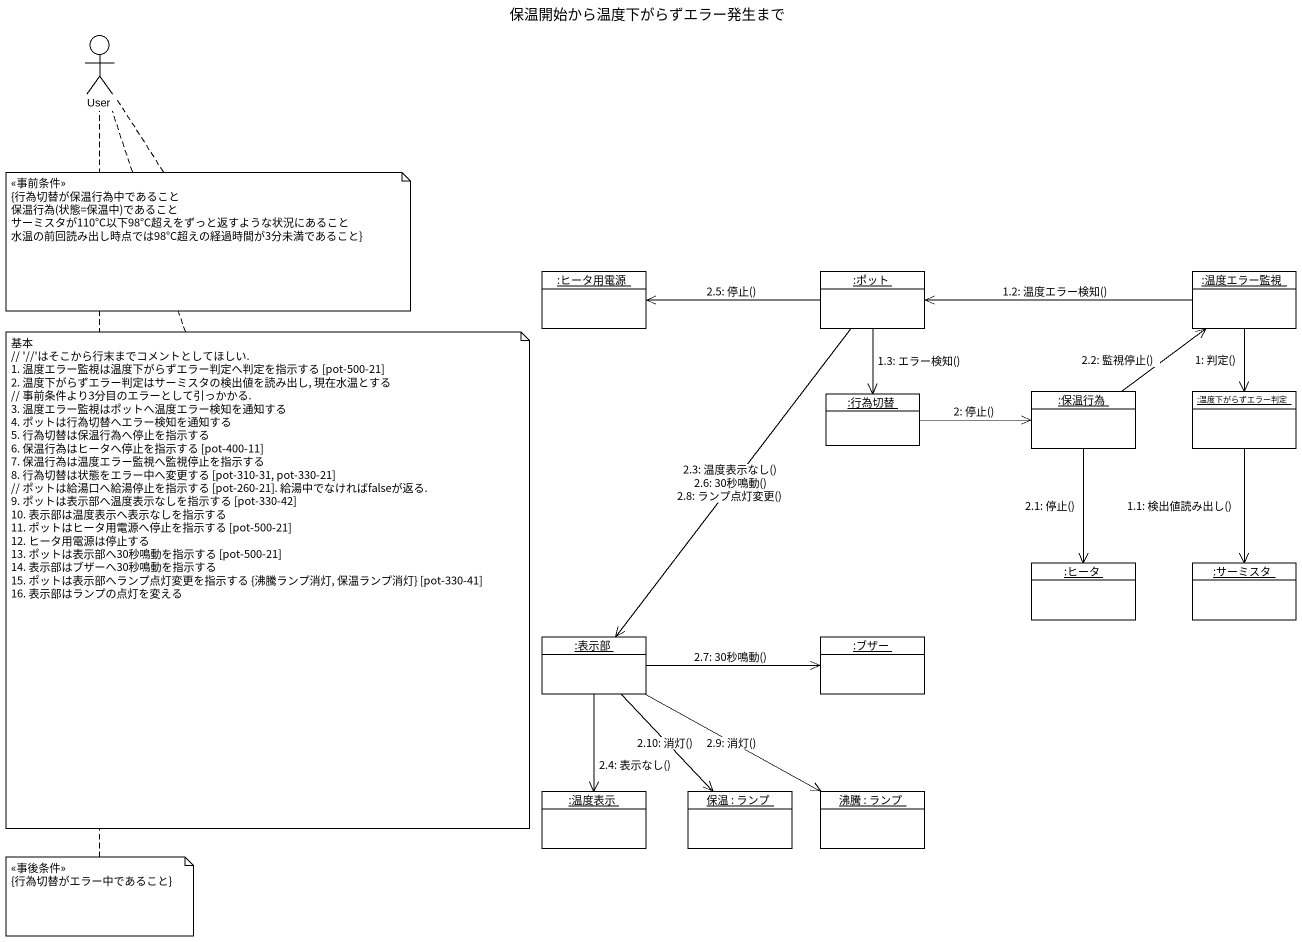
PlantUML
@startuml
title 保温開始から温度下がらずエラー発生まで
allowmixing
hide circle
hide empty members
actor User
object ":ヒータ用電源" as ヒータ用電源
object ":ポット" as ポット
object ":温度エラー監視" as 温度エラー監視
object ":行為切替" as 行為切替
object ":保温行為" as 保温行為
object ":温度下がらずエラー判定" as 温度下がらずエラー判定
object ":ヒータ" as ヒータ
object ":サーミスタ" as サーミスタ
object ":表示部" as 表示部
object ":ブザー" as ブザー
object ":温度表示" as 温度表示
object "保温 : ランプ" as 保温
object "沸騰 : ランプ" as 沸騰
温度エラー監視 --> 温度下がらずエラー判定 : 1: 判定()
温度下がらずエラー判定 --> サーミスタ : 1.1: 検出値読み出し()
温度エラー監視 -left-> ポット : 1.2: 温度エラー検知()
ポット --> 行為切替 : 1.3: エラー検知()
行為切替 -right-> 保温行為 : 2: 停止()
保温行為 --> ヒータ : 2.1: 停止()
保温行為 -up-> 温度エラー監視 : 2.2: 監視停止()
ポット --> 表示部 : 2.3: 温度表示なし()\n2.6: 30秒鳴動()\n2.8: ランプ点灯変更()
表示部 --> 温度表示 : 2.4: 表示なし()
ポット -left-> ヒータ用電源 : 2.5: 停止()
表示部 -right-> ブザー : 2.7: 30秒鳴動()
表示部 -right-> 沸騰 : 2.9: 消灯()
表示部 --> 保温 : 2.10: 消灯()
note bottom of User
  <<事前条件>>
  {行為切替が保温行為中であること
  保温行為(状態=保温中)であること
  サーミスタが110°C以下98°C超えをずっと返すような状況にあること
  水温の前回読み出し時点では98°C超えの経過時間が3分未満であること}
end note
note bottom of User
  基本
  ~// '~//'はそこから行末までコメントとしてほしい.
  1. 温度エラー監視は温度下がらずエラー判定へ判定を指示する [pot-500-21]
  2. 温度下がらずエラー判定はサーミスタの検出値を読み出し, 現在水温とする
  // 事前条件より3分目のエラーとして引っかかる.
  3. 温度エラー監視はポットへ温度エラー検知を通知する
  4. ポットは行為切替へエラー検知を通知する
  5. 行為切替は保温行為へ停止を指示する
  6. 保温行為はヒータへ停止を指示する [pot-400-11]
  7. 保温行為は温度エラー監視へ監視停止を指示する
  8. 行為切替は状態をエラー中へ変更する [pot-310-31, pot-330-21]
  // ポットは給湯口へ給湯停止を指示する [pot-260-21]. 給湯中でなければfalseが返る.
  9. ポットは表示部へ温度表示なしを指示する [pot-330-42]
  10. 表示部は温度表示へ表示なしを指示する
  11. ポットはヒータ用電源へ停止を指示する [pot-500-21]
  12. ヒータ用電源は停止する
  13. ポットは表示部へ30秒鳴動を指示する [pot-500-21]
  14. 表示部はブザーへ30秒鳴動を指示する
  15. ポットは表示部へランプ点灯変更を指示する {沸騰ランプ消灯, 保温ランプ消灯} [pot-330-41]
  16. 表示部はランプの点灯を変える
end note
note bottom of User
  <<事後条件>>
  {行為切替がエラー中であること}
end note
@enduml
